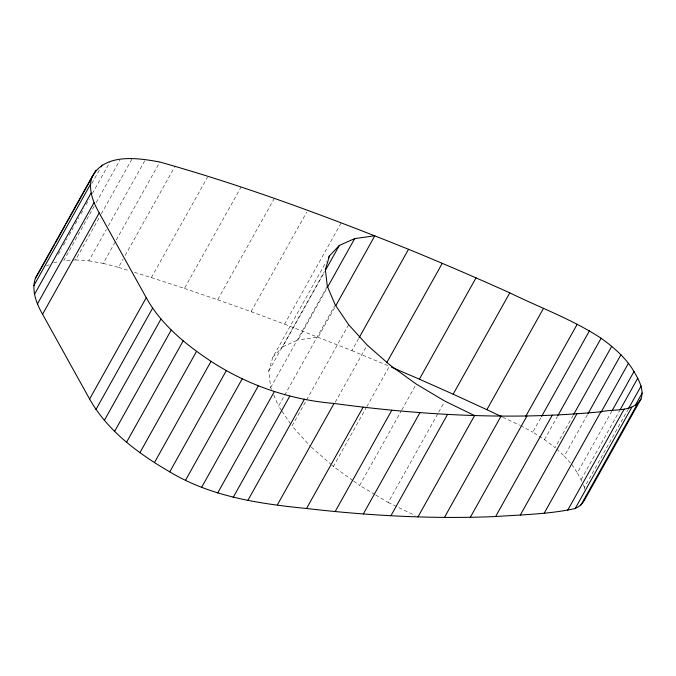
<?xml version="1.0" encoding="UTF-8"?>
<svg xmlns="http://www.w3.org/2000/svg" width="676" height="676" viewBox="0 0 676 676"><rect width="100%" height="100%" fill="white"/><g stroke="black" fill="none" stroke-linecap="round" stroke-linejoin="round"><path stroke-width="0.51" stroke-dasharray="3.38 2.54" d="M271.465 389.444L270.679 387.585L268.735 371.073L272.8 357.274L326.347 261.46M91.86 183.492L100.099 168.755M58.356 254.421L61.44 248.886M63.502 245.202L67.11 238.755M69.163 235.071L73.287 227.702M75.349 224.018L78.948 217.571M81.01 213.878L84.094 208.352M86.156 204.667L89.249 199.141M92.333 193.615L110.357 161.37M94.192 206.172L63.814 260.522L71.664 260.108M96.254 202.487L119.931 160.102M72.645 260.057L75.594 259.905L100.825 214.757M101.341 213.836L132.234 158.564M75.594 259.905L88.818 260.86L106.326 229.536M108.388 225.843L145.458 159.511M88.818 260.86L103.225 263.361L159.857 162.02M103.225 263.361L118.494 267.375L123.133 259.085M125.195 255.401L175.135 166.034M134.431 272.335L151.365 277.608L207.49 177.188M151.365 277.608L184.43 288.407L241.07 187.066M184.43 288.407L217.672 299.764L274.312 198.423M217.672 299.764L251.066 311.678L306.676 212.179M251.066 311.678L284.588 324.134L341.228 222.793M268.735 371.073L324.345 271.575M272.8 357.274L282.703 346.763L324.412 272.141M270.679 387.585L327.311 286.244M282.703 346.763L298.048 339.952L326.88 288.356M281.469 410.476L278.537 406.158L334.662 305.738M334.679 307.639L318.202 337.121L298.048 339.952M348.647 324.691L292.007 426.032L310.537 446.413M284.588 324.134L351.892 350.633L358.593 338.651M335.254 402.195L367.178 345.073M352.855 480.526L333.386 466.482L366.341 407.518M366.857 406.597L390.027 365.141M374.808 494.469L359.624 485.419L401.333 410.788M401.848 409.867L416.264 384.078M375.695 495.001L388.201 502.462L438.141 413.095M438.656 412.174L444.326 402.043M573.104 415.402L555.089 447.647L544.467 439.586L532.815 432.167L541.053 417.422M544.467 439.586L557.337 416.551M570.451 463.035L564.308 456.072L587.478 414.616M581.842 481.329L577.355 472.862L611.856 411.135M581.09 479.597L619.706 410.501M584.782 489.382L584.47 487.379L627.717 409.986M46.433 265.998L49.162 264.764M53.717 262.71L58.77 261.62M118.494 267.375L129.454 270.789M351.892 350.633L389.494 366.308M502.775 417.219L519.607 425.196M388.201 502.462L415.165 515.568M520.537 425.643L532.815 432.167M353.7 481.143L359.624 485.419M311.323 447.106L331.02 464.404M331.806 465.096L333.386 466.482M556.618 449.05L564.308 456.072M282.053 411.338L290.832 424.308M571.82 464.573L577.355 472.862M583.346 484.785L584.47 487.379M273.822 395.012L278.537 406.158"/><path stroke-width="1.01" d="M584.343 500.375L640.975 399.034C644.439 389.291 638.643 379.777 633.995 371.521C625.934 357.917 613.816 347.371 601.108 338.245C572.64 319.495 540.276 307.791 509.788 292.852C476.284 277.76 442.535 263.226 408.532 249.292C327.04 216.489 244.467 185.815 159.857 162.02C137.684 157.914 104.991 152.945 92.097 176.689L35.465 278.03C31.206 290.452 36.428 303.448 42.571 314.255L89.604 399.034C107.67 431.144 138.487 453.664 169.752 471.856C211.089 496.75 259.364 503.772 306.532 508.496C369.24 515.746 432.488 519.176 495.601 516.548C522.151 514.673 549.132 514.242 575.192 508.538C579.357 506.442 583.971 503.333 584.748 498.381M640.975 399.034C632.93 412.723 613.969 408.726 600.888 411.76C576.307 414.126 551.65 415.47 526.967 415.968C462.452 416.991 397.953 412.106 334.045 403.462C290.283 399.803 247.83 385.286 211.039 361.33C185.756 344.557 161.141 324.649 146.244 297.693L99.211 212.915C93.06 202.107 87.846 189.111 92.097 176.689M335.71 305.797L374.842 235.78L354.68 238.611L339.344 245.422L329.44 255.934L325.376 269.724L327.311 286.244L335.178 304.817L348.647 324.691L367.178 345.073L390.027 365.141L416.264 384.078L444.842 401.121L474.594 415.588L417.954 516.929M39.909 270.628L54.325 244.839M55.356 242.997L65.141 225.488M66.172 223.646L96.034 170.208M33.8 285.711L90.44 184.362M101.13 166.913L102.16 165.071M34.451 294.423L91.083 193.082M37.391 304.006L94.032 202.665M42.571 314.255L99.211 212.915M89.604 399.034L146.244 297.693M95.941 409.555L152.582 308.214M104.341 420.404L160.972 319.064M114.607 431.364L171.248 330.023M126.547 442.214L183.179 340.873M139.898 452.717L196.539 351.376M154.407 462.671L211.039 361.33M169.752 471.856L226.384 370.516M185.621 480.095L242.261 378.754M328.409 257.776L329.44 255.934M201.693 487.21L258.333 385.861M325.443 270.299L339.344 245.422M327.395 287.435L354.68 238.611M217.638 493.049L274.279 391.708M233.119 497.502L289.759 396.161M247.822 500.477L304.454 399.136M359.108 337.73L408.532 249.292M277.405 504.803L334.045 403.462M386.664 362.809L442.273 263.31M306.532 508.496L363.164 407.155M335.169 511.555L391.81 410.214M391.421 367.144L419.39 379.177L476.031 277.836M363.299 513.98L419.94 412.639M419.39 379.177L453.148 394.192L509.788 292.852M390.905 515.771L447.537 414.43M453.148 394.192L486.872 409.681L543.512 308.34M444.436 517.436L501.077 416.095M525.691 416.433L577.177 324.303M470.327 517.309L526.967 415.968M541.569 416.5L589.455 330.826M495.601 516.548L552.241 415.208M557.852 415.63L601.108 338.245M573.62 414.481L611.721 346.306M520.25 515.146L576.89 413.805M587.993 413.695L620.948 354.731M544.248 513.101L600.888 411.76M601.167 412.064L628.46 363.232M612.371 410.214L633.995 371.521M620.222 409.58L637.73 378.256M567.578 510.422L624.21 409.081M628.232 409.065L641.101 386.038M575.192 508.538L631.823 407.197M635.508 405.017L642.2 393.043M580.845 505.149L637.476 403.809M35.465 278.03L39.394 271.549M486.872 409.681L501.837 416.779"/></g></svg>
